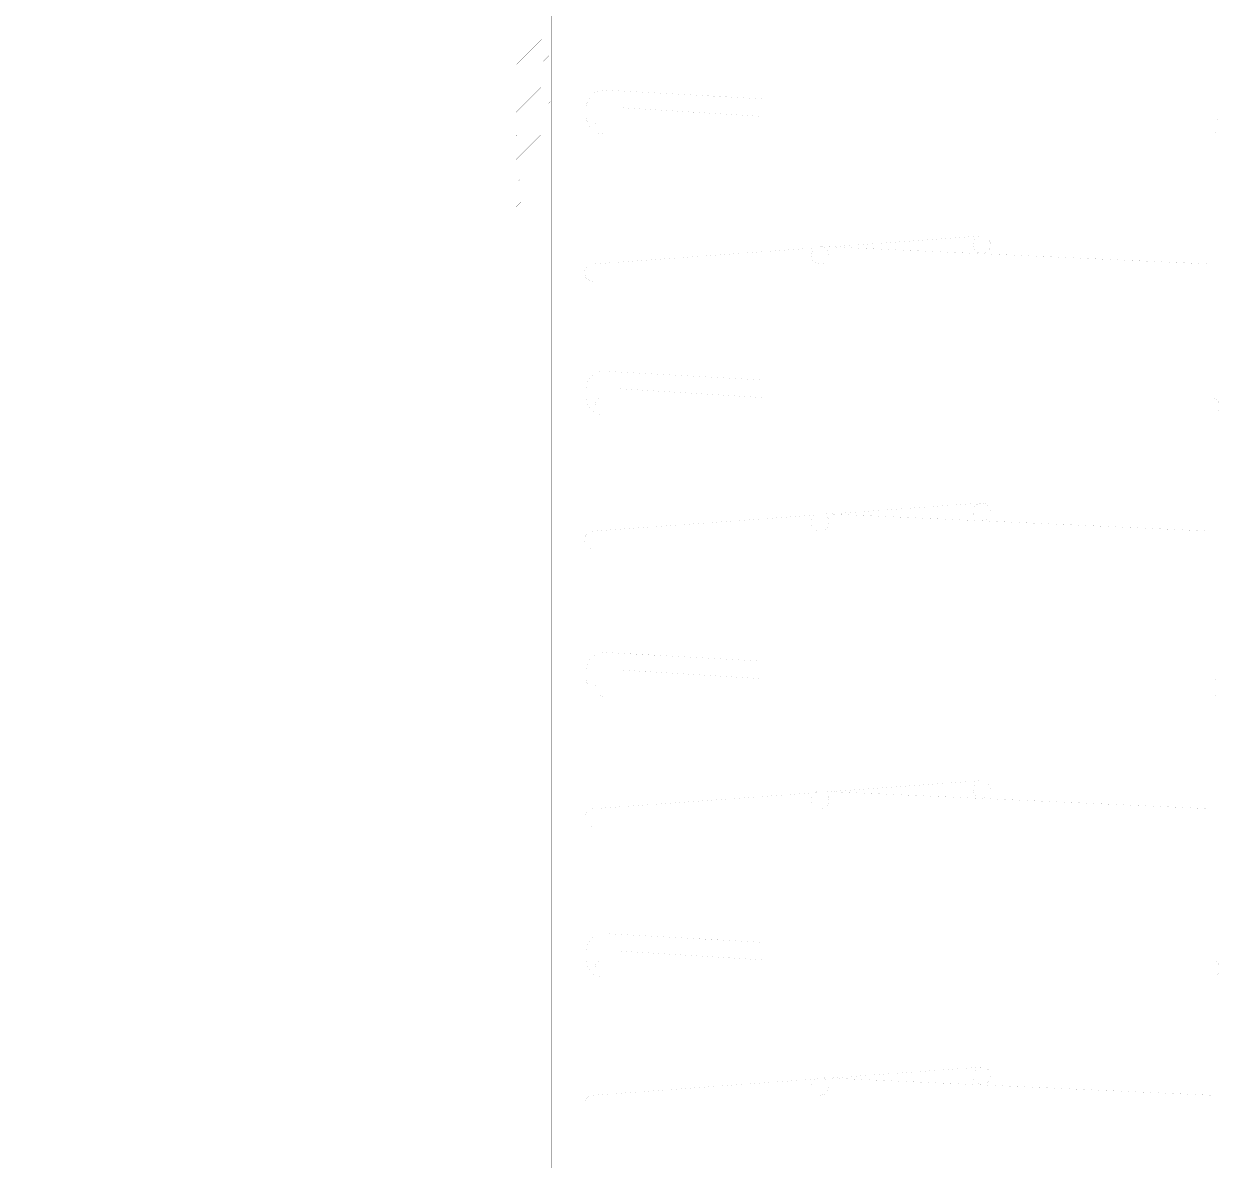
# Model space of a CAD drawing. Header units: millimetres. Extents: x -2171 to 1563, y -1758 to -1505.
# Drawn here: x 1404.681 to 1407.124, y -1611.989 to -1609.665 of the extents above; entities that cross this region are included whole.
import ezdxf

# ---------------------------------------------------------------- set-up
doc = ezdxf.new("R2010")
doc.units = ezdxf.units.MM
doc.layers.add('Tablet', color=150, linetype='Continuous', true_color=0x0180ff)

msp = doc.modelspace()

# ---------------------------------------------------------------- linework, layer by layer
at = {"layer": 'Tablet', "color": 96, "true_color": 0x018001, "const_width": 0.0000431}
for points in [[(1405.9563, -1601.7503), (1405.9563, -1616.4847), (1405.8844, -1616.4847), (1405.8844, -1601.7503)], [(1407.0704, -1601.7503), (1407.0704, -1616.4847), (1406.9985, -1616.4847), (1406.9985, -1601.7503)], [(1406.5043, -1602.8284), (1406.5043, -1616.4847), (1406.4504, -1616.4847), (1406.4504, -1602.8284)], [(1407.1027, -1610.1561), (1405.8449, -1610.1561), (1405.8414, -1610.1564), (1405.838, -1610.1575), (1405.8349, -1610.1591), (1405.8322, -1610.1613), (1405.83, -1610.1641), (1405.8283, -1610.1672), (1405.8273, -1610.1705), (1405.8269, -1610.1741), (1405.8273, -1610.1776), (1405.8283, -1610.1809), (1405.83, -1610.184), (1405.8322, -1610.1868), (1405.8349, -1610.189), (1405.838, -1610.1907), (1405.8414, -1610.1917), (1405.8449, -1610.192), (1407.1027, -1610.192)], [(1407.1027, -1610.7023), (1405.8449, -1610.7023), (1405.8414, -1610.7027), (1405.838, -1610.7037), (1405.8349, -1610.7054), (1405.8322, -1610.7076), (1405.83, -1610.7103), (1405.8283, -1610.7134), (1405.8273, -1610.7168), (1405.8269, -1610.7203), (1405.8273, -1610.7238), (1405.8283, -1610.7272), (1405.83, -1610.7303), (1405.8322, -1610.733), (1405.8349, -1610.7352), (1405.838, -1610.7369), (1405.8414, -1610.7379), (1405.8449, -1610.7383), (1407.1027, -1610.7383)], [(1407.1027, -1611.2701), (1405.8449, -1611.2701), (1405.8414, -1611.2705), (1405.838, -1611.2715), (1405.8349, -1611.2732), (1405.8322, -1611.2754), (1405.83, -1611.2781), (1405.8283, -1611.2812), (1405.8273, -1611.2846), (1405.8269, -1611.2881), (1405.8273, -1611.2916), (1405.8283, -1611.295), (1405.83, -1611.2981), (1405.8322, -1611.3008), (1405.8349, -1611.3031), (1405.838, -1611.3047), (1405.8414, -1611.3057), (1405.8449, -1611.3061), (1407.1027, -1611.3061)], [(1407.1027, -1611.8559), (1405.8449, -1611.8559), (1405.8414, -1611.8563), (1405.838, -1611.8573), (1405.8349, -1611.859), (1405.8322, -1611.8612), (1405.83, -1611.8639), (1405.8283, -1611.867), (1405.8273, -1611.8704), (1405.8269, -1611.8739), (1405.8273, -1611.8774), (1405.8283, -1611.8808), (1405.83, -1611.8839), (1405.8322, -1611.8866), (1405.8349, -1611.8888), (1405.838, -1611.8905), (1405.8414, -1611.8915), (1405.8449, -1611.8919), (1407.1027, -1611.8919)]]:
    msp.add_lwpolyline(points, close=True, dxfattribs=at)
at = {"layer": 'Tablet', "color": 150, "true_color": 0x0180ff, "const_width": 0.0000431}
msp.add_lwpolyline([(1405.7586, -1616.4847), (1405.7586, -1606.3144), (1404.6805, -1606.3144), (1404.6805, -1606.3862), (1405.6868, -1606.3862), (1405.6868, -1616.4847)], close=True, dxfattribs=at)
at = {"layer": 'Tablet', "color": 96, "true_color": 0x018001, "const_width": 0.0000431}
for points in [[(1405.7163, -1609.6711), (1405.6921, -1609.6953)], [(1405.7586, -1609.6771), (1405.6868, -1609.749)], [(1405.7586, -1609.7255), (1405.7405, -1609.7437)], [(1405.7284, -1609.7558), (1405.7042, -1609.78)], [(1405.7586, -1609.7739), (1405.6868, -1609.8458)], [(1405.6921, -1609.7921), (1405.6868, -1609.7974)], [(1405.7586, -1609.8223), (1405.7526, -1609.8284)], [(1405.8485, -1609.8722), (1405.8485, -1609.8686), (1405.8487, -1609.8661), (1405.8494, -1609.8637), (1405.8504, -1609.8614), (1405.8519, -1609.8593), (1405.8536, -1609.8576), (1405.8557, -1609.8561), (1405.8579, -1609.8551), (1405.8604, -1609.8544), (1405.8629, -1609.8542), (1407.1099, -1609.8542), (1407.1124, -1609.8544), (1407.1148, -1609.8551), (1407.1171, -1609.8561), (1407.1191, -1609.8576), (1407.1209, -1609.8593), (1407.1223, -1609.8614), (1407.1234, -1609.8637), (1407.1241, -1609.8661), (1407.1243, -1609.8686), (1407.1243, -1609.8758), (1407.1241, -1609.8783), (1407.1234, -1609.8807), (1407.1223, -1609.883), (1407.1209, -1609.885), (1407.1191, -1609.8868), (1407.1171, -1609.8882), (1407.1148, -1609.8893), (1407.1124, -1609.8899), (1407.1099, -1609.8901), (1405.8665, -1609.8901), (1405.8602, -1609.8896), (1405.8542, -1609.888), (1405.8485, -1609.8853), (1405.8434, -1609.8817), (1405.8389, -1609.8773), (1405.8353, -1609.8722), (1405.8327, -1609.8665), (1405.8311, -1609.8604), (1405.8305, -1609.8542), (1405.8305, -1609.8362), (1405.8311, -1609.83), (1405.8327, -1609.8239), (1405.8353, -1609.8183), (1405.8389, -1609.8131), (1405.8434, -1609.8087), (1405.8485, -1609.8051), (1405.8542, -1609.8025), (1405.8602, -1609.8008), (1405.8665, -1609.8003), (1406.1899, -1609.8183), (1406.1899, -1609.8542), (1405.8988, -1609.8362)], [(1405.7405, -1609.8405), (1405.7163, -1609.8647)], [(1405.7586, -1609.8707), (1405.6868, -1609.9426)], [(1405.7042, -1609.8768), (1405.6868, -1609.8942)], [(1405.7526, -1609.9252), (1405.7284, -1609.9494)], [(1405.7586, -1609.9676), (1405.6868, -1610.0394)], [(1405.7163, -1609.9615), (1405.6921, -1609.9857)], [(1405.7586, -1610.016), (1405.7405, -1610.0342)], [(1405.7586, -1610.0644), (1405.6868, -1610.1363)], [(1405.7284, -1610.0463), (1405.7042, -1610.0705)], [(1405.6921, -1610.0826), (1405.6868, -1610.0879)], [(1405.7586, -1610.1128), (1405.7526, -1610.1189)], [(1406.6391, -1610.0986), (1406.3287, -1610.1211)], [(1406.6571, -1610.1166), (1406.6567, -1610.1201), (1406.6557, -1610.1234), (1406.6541, -1610.1265), (1406.6518, -1610.1293), (1406.6491, -1610.1315), (1406.646, -1610.1332), (1406.6426, -1610.1342), (1406.6391, -1610.1345), (1406.6356, -1610.1342), (1406.6322, -1610.1332), (1406.6291, -1610.1315), (1406.6264, -1610.1293), (1406.6242, -1610.1265), (1406.6225, -1610.1234), (1406.6215, -1610.1201), (1406.6211, -1610.1166), (1406.6215, -1610.113), (1406.6225, -1610.1097), (1406.6242, -1610.1066), (1406.6264, -1610.1038), (1406.6291, -1610.1016), (1406.6322, -1610.1), (1406.6356, -1610.0989), (1406.6391, -1610.0986), (1406.6426, -1610.0989), (1406.646, -1610.1), (1406.6491, -1610.1016), (1406.6518, -1610.1038), (1406.6541, -1610.1066), (1406.6557, -1610.1097), (1406.6567, -1610.113), (1406.6571, -1610.1166)], [(1405.7405, -1610.131), (1405.7163, -1610.1552)], [(1406.2984, -1610.1232), (1405.8449, -1610.1561)], [(1406.3265, -1610.1381), (1406.3261, -1610.1416), (1406.3251, -1610.145), (1406.3234, -1610.1481), (1406.3212, -1610.1508), (1406.3185, -1610.1531), (1406.3154, -1610.1547), (1406.312, -1610.1557), (1406.3085, -1610.1561), (1406.305, -1610.1557), (1406.3016, -1610.1547), (1406.2985, -1610.1531), (1406.2958, -1610.1508), (1406.2935, -1610.1481), (1406.2919, -1610.145), (1406.2909, -1610.1416), (1406.2905, -1610.1381), (1406.2909, -1610.1346), (1406.2919, -1610.1312), (1406.2935, -1610.1281), (1406.2958, -1610.1254), (1406.2985, -1610.1232), (1406.3016, -1610.1215), (1406.305, -1610.1205), (1406.3085, -1610.1201), (1406.312, -1610.1205), (1406.3154, -1610.1215), (1406.3185, -1610.1232), (1406.3212, -1610.1254), (1406.3234, -1610.1281), (1406.3251, -1610.1312), (1406.3261, -1610.1346), (1406.3265, -1610.1381)], [(1406.3085, -1610.1201), (1407.1063, -1610.1561)], [(1405.7586, -1610.1612), (1405.6868, -1610.2331)], [(1405.7042, -1610.1673), (1405.6868, -1610.1847)], [(1405.7526, -1610.2157), (1405.7284, -1610.2399)], [(1405.7586, -1610.258), (1405.6868, -1610.3299)], [(1405.7163, -1610.252), (1405.6921, -1610.2762)], [(1405.7586, -1610.3064), (1405.7405, -1610.3246)], [(1405.7586, -1610.3548), (1405.6868, -1610.4267)], [(1405.7284, -1610.3367), (1405.7042, -1610.3609)], [(1405.6921, -1610.373), (1405.6868, -1610.3783)], [(1405.8485, -1610.4472), (1405.8485, -1610.4436), (1405.8487, -1610.4411), (1405.8494, -1610.4387), (1405.8504, -1610.4364), (1405.8519, -1610.4343), (1405.8536, -1610.4326), (1405.8557, -1610.4311), (1405.8579, -1610.4301), (1405.8604, -1610.4294), (1405.8629, -1610.4292), (1407.1099, -1610.4292), (1407.1124, -1610.4294), (1407.1148, -1610.4301), (1407.1171, -1610.4311), (1407.1191, -1610.4326), (1407.1209, -1610.4343), (1407.1223, -1610.4364), (1407.1234, -1610.4387), (1407.1241, -1610.4411), (1407.1243, -1610.4436), (1407.1243, -1610.4508), (1407.1241, -1610.4533), (1407.1234, -1610.4557), (1407.1223, -1610.458), (1407.1209, -1610.46), (1407.1191, -1610.4618), (1407.1171, -1610.4632), (1407.1148, -1610.4643), (1407.1124, -1610.4649), (1407.1099, -1610.4651), (1405.8665, -1610.4651), (1405.8602, -1610.4646), (1405.8542, -1610.463), (1405.8485, -1610.4603), (1405.8434, -1610.4567), (1405.8389, -1610.4523), (1405.8353, -1610.4472), (1405.8327, -1610.4415), (1405.8311, -1610.4354), (1405.8305, -1610.4292), (1405.8305, -1610.4112), (1405.8311, -1610.405), (1405.8327, -1610.3989), (1405.8353, -1610.3933), (1405.8389, -1610.3881), (1405.8434, -1610.3837), (1405.8485, -1610.3801), (1405.8542, -1610.3775), (1405.8602, -1610.3758), (1405.8665, -1610.3753), (1406.1899, -1610.3933), (1406.1899, -1610.4292), (1405.8988, -1610.4112)], [(1405.7586, -1610.4033), (1405.7526, -1610.4093)], [(1405.7405, -1610.4214), (1405.7163, -1610.4456)], [(1405.7586, -1610.4517), (1405.6868, -1610.5235)], [(1405.7042, -1610.4577), (1405.6868, -1610.4751)], [(1405.7526, -1610.5061), (1405.7284, -1610.5303)], [(1405.7586, -1610.5485), (1405.6868, -1610.6204)], [(1405.7163, -1610.5424), (1405.6921, -1610.5667)], [(1405.7586, -1610.5969), (1405.7405, -1610.6151)], [(1405.7284, -1610.6272), (1405.7042, -1610.6514)], [(1405.7586, -1610.6453), (1405.6868, -1610.7172)], [(1406.6391, -1610.6448), (1406.3287, -1610.6673)], [(1406.6571, -1610.6628), (1406.6567, -1610.6663), (1406.6557, -1610.6697), (1406.6541, -1610.6728), (1406.6518, -1610.6755), (1406.6491, -1610.6777), (1406.646, -1610.6794), (1406.6426, -1610.6804), (1406.6391, -1610.6808), (1406.6356, -1610.6804), (1406.6322, -1610.6794), (1406.6291, -1610.6777), (1406.6264, -1610.6755), (1406.6242, -1610.6728), (1406.6225, -1610.6697), (1406.6215, -1610.6663), (1406.6211, -1610.6628), (1406.6215, -1610.6593), (1406.6225, -1610.6559), (1406.6242, -1610.6528), (1406.6264, -1610.6501), (1406.6291, -1610.6479), (1406.6322, -1610.6462), (1406.6356, -1610.6452), (1406.6391, -1610.6448), (1406.6426, -1610.6452), (1406.646, -1610.6462), (1406.6491, -1610.6479), (1406.6518, -1610.6501), (1406.6541, -1610.6528), (1406.6557, -1610.6559), (1406.6567, -1610.6593), (1406.6571, -1610.6628)], [(1405.6921, -1610.6635), (1405.6868, -1610.6688)], [(1406.2984, -1610.6695), (1405.8449, -1610.7023)], [(1406.3265, -1610.6844), (1406.3261, -1610.6879), (1406.3251, -1610.6912), (1406.3234, -1610.6943), (1406.3212, -1610.6971), (1406.3185, -1610.6993), (1406.3154, -1610.701), (1406.312, -1610.702), (1406.3085, -1610.7023), (1406.305, -1610.702), (1406.3016, -1610.701), (1406.2985, -1610.6993), (1406.2958, -1610.6971), (1406.2935, -1610.6943), (1406.2919, -1610.6912), (1406.2909, -1610.6879), (1406.2905, -1610.6844), (1406.2909, -1610.6809), (1406.2919, -1610.6775), (1406.2935, -1610.6744), (1406.2958, -1610.6717), (1406.2985, -1610.6694), (1406.3016, -1610.6678), (1406.305, -1610.6667), (1406.3085, -1610.6664), (1406.312, -1610.6667), (1406.3154, -1610.6678), (1406.3185, -1610.6694), (1406.3212, -1610.6717), (1406.3234, -1610.6744), (1406.3251, -1610.6775), (1406.3261, -1610.6809), (1406.3265, -1610.6844)], [(1406.3085, -1610.6664), (1407.1063, -1610.7023)], [(1405.7586, -1610.6937), (1405.7526, -1610.6998)], [(1405.7405, -1610.7119), (1405.7163, -1610.7361)], [(1405.7586, -1610.7421), (1405.6868, -1610.814)], [(1405.7042, -1610.7482), (1405.6868, -1610.7656)], [(1405.7526, -1610.7966), (1405.7284, -1610.8208)], [(1405.7586, -1610.8389), (1405.6868, -1610.9108)], [(1405.7163, -1610.8329), (1405.6921, -1610.8571)], [(1405.7586, -1610.8873), (1405.7405, -1610.9055)], [(1405.7284, -1610.9176), (1405.7042, -1610.9418)], [(1405.7586, -1610.9358), (1405.6868, -1611.0076)], [(1405.6921, -1610.9539), (1405.6868, -1610.9592)], [(1405.8485, -1611.0222), (1405.8485, -1611.0186), (1405.8487, -1611.0161), (1405.8494, -1611.0137), (1405.8504, -1611.0114), (1405.8519, -1611.0093), (1405.8536, -1611.0076), (1405.8557, -1611.0061), (1405.8579, -1611.0051), (1405.8604, -1611.0044), (1405.8629, -1611.0042), (1407.1099, -1611.0042), (1407.1124, -1611.0044), (1407.1148, -1611.0051), (1407.1171, -1611.0061), (1407.1191, -1611.0076), (1407.1209, -1611.0093), (1407.1223, -1611.0114), (1407.1234, -1611.0137), (1407.1241, -1611.0161), (1407.1243, -1611.0186), (1407.1243, -1611.0258), (1407.1241, -1611.0283), (1407.1234, -1611.0307), (1407.1223, -1611.033), (1407.1209, -1611.035), (1407.1191, -1611.0368), (1407.1171, -1611.0382), (1407.1148, -1611.0393), (1407.1124, -1611.0399), (1407.1099, -1611.0401), (1405.8665, -1611.0401), (1405.8602, -1611.0396), (1405.8542, -1611.038), (1405.8485, -1611.0353), (1405.8434, -1611.0317), (1405.8389, -1611.0273), (1405.8353, -1611.0222), (1405.8327, -1611.0165), (1405.8311, -1611.0104), (1405.8305, -1611.0042), (1405.8305, -1610.9862), (1405.8311, -1610.98), (1405.8327, -1610.9739), (1405.8353, -1610.9683), (1405.8389, -1610.9631), (1405.8434, -1610.9587), (1405.8485, -1610.9551), (1405.8542, -1610.9525), (1405.8602, -1610.9508), (1405.8665, -1610.9503), (1406.1899, -1610.9683), (1406.1899, -1611.0042), (1405.8988, -1610.9862)], [(1405.7586, -1610.9842), (1405.7526, -1610.9902)], [(1405.7405, -1611.0023), (1405.7163, -1611.0265)], [(1405.7586, -1611.0326), (1405.6868, -1611.1044)], [(1405.7042, -1611.0386), (1405.6868, -1611.056)], [(1405.7526, -1611.0871), (1405.7284, -1611.1113)], [(1405.7586, -1611.1294), (1405.6868, -1611.2013)], [(1405.7163, -1611.1234), (1405.6921, -1611.1476)], [(1405.7586, -1611.1778), (1405.7405, -1611.196)], [(1405.7284, -1611.2081), (1405.7042, -1611.2323)], [(1406.6391, -1611.2126), (1406.3287, -1611.2351)], [(1406.6571, -1611.2306), (1406.6567, -1611.2341), (1406.6557, -1611.2375), (1406.6541, -1611.2406), (1406.6518, -1611.2433), (1406.6491, -1611.2456), (1406.646, -1611.2472), (1406.6426, -1611.2482), (1406.6391, -1611.2486), (1406.6356, -1611.2482), (1406.6322, -1611.2472), (1406.6291, -1611.2456), (1406.6264, -1611.2433), (1406.6242, -1611.2406), (1406.6225, -1611.2375), (1406.6215, -1611.2341), (1406.6211, -1611.2306), (1406.6215, -1611.2271), (1406.6225, -1611.2237), (1406.6242, -1611.2206), (1406.6264, -1611.2179), (1406.6291, -1611.2157), (1406.6322, -1611.214), (1406.6356, -1611.213), (1406.6391, -1611.2126), (1406.6426, -1611.213), (1406.646, -1611.214), (1406.6491, -1611.2157), (1406.6518, -1611.2179), (1406.6541, -1611.2206), (1406.6557, -1611.2237), (1406.6567, -1611.2271), (1406.6571, -1611.2306)], [(1405.7586, -1611.2262), (1405.6868, -1611.2981)], [(1406.2984, -1611.2373), (1405.8449, -1611.2701)], [(1406.3265, -1611.2522), (1406.3261, -1611.2557), (1406.3251, -1611.2591), (1406.3234, -1611.2622), (1406.3212, -1611.2649), (1406.3185, -1611.2671), (1406.3154, -1611.2688), (1406.312, -1611.2698), (1406.3085, -1611.2701), (1406.305, -1611.2698), (1406.3016, -1611.2688), (1406.2985, -1611.2671), (1406.2958, -1611.2649), (1406.2935, -1611.2622), (1406.2919, -1611.2591), (1406.2909, -1611.2557), (1406.2905, -1611.2522), (1406.2909, -1611.2487), (1406.2919, -1611.2453), (1406.2935, -1611.2422), (1406.2958, -1611.2395), (1406.2985, -1611.2372), (1406.3016, -1611.2356), (1406.305, -1611.2346), (1406.3085, -1611.2342), (1406.312, -1611.2346), (1406.3154, -1611.2356), (1406.3185, -1611.2372), (1406.3212, -1611.2395), (1406.3234, -1611.2422), (1406.3251, -1611.2453), (1406.3261, -1611.2487), (1406.3265, -1611.2522)], [(1406.3085, -1611.2342), (1407.1063, -1611.2701)], [(1405.6921, -1611.2444), (1405.6868, -1611.2497)], [(1405.7586, -1611.2746), (1405.7526, -1611.2807)], [(1405.7405, -1611.2928), (1405.7163, -1611.317)], [(1405.7586, -1611.323), (1405.6868, -1611.3949)], [(1405.7042, -1611.3291), (1405.6868, -1611.3465)], [(1405.7526, -1611.3775), (1405.7284, -1611.4017)], [(1405.7586, -1611.4198), (1405.6868, -1611.4917)], [(1405.7163, -1611.4138), (1405.6921, -1611.438)], [(1405.7586, -1611.4683), (1405.7405, -1611.4864)], [(1405.7284, -1611.4985), (1405.7042, -1611.5227)], [(1405.7586, -1611.5167), (1405.6868, -1611.5885)], [(1405.8485, -1611.5972), (1405.8485, -1611.5936), (1405.8487, -1611.5911), (1405.8494, -1611.5887), (1405.8504, -1611.5864), (1405.8519, -1611.5843), (1405.8536, -1611.5826), (1405.8557, -1611.5811), (1405.8579, -1611.5801), (1405.8604, -1611.5794), (1405.8629, -1611.5792), (1407.1099, -1611.5792), (1407.1124, -1611.5794), (1407.1148, -1611.5801), (1407.1171, -1611.5811), (1407.1191, -1611.5826), (1407.1209, -1611.5843), (1407.1223, -1611.5864), (1407.1234, -1611.5887), (1407.1241, -1611.5911), (1407.1243, -1611.5936), (1407.1243, -1611.6008), (1407.1241, -1611.6033), (1407.1234, -1611.6057), (1407.1223, -1611.608), (1407.1209, -1611.61), (1407.1191, -1611.6118), (1407.1171, -1611.6132), (1407.1148, -1611.6143), (1407.1124, -1611.6149), (1407.1099, -1611.6151), (1405.8665, -1611.6151), (1405.8602, -1611.6146), (1405.8542, -1611.613), (1405.8485, -1611.6103), (1405.8434, -1611.6067), (1405.8389, -1611.6023), (1405.8353, -1611.5972), (1405.8327, -1611.5915), (1405.8311, -1611.5854), (1405.8305, -1611.5792), (1405.8305, -1611.5612), (1405.8311, -1611.555), (1405.8327, -1611.5489), (1405.8353, -1611.5433), (1405.8389, -1611.5381), (1405.8434, -1611.5337), (1405.8485, -1611.5301), (1405.8542, -1611.5275), (1405.8602, -1611.5258), (1405.8665, -1611.5253), (1406.1899, -1611.5433), (1406.1899, -1611.5792), (1405.8988, -1611.5612)], [(1405.6921, -1611.5348), (1405.6868, -1611.5401)], [(1405.7586, -1611.5651), (1405.7526, -1611.5711)], [(1405.7405, -1611.5832), (1405.7163, -1611.6074)], [(1405.7586, -1611.6135), (1405.6868, -1611.6854)], [(1405.7042, -1611.6196), (1405.6868, -1611.6369)], [(1405.7526, -1611.668), (1405.7284, -1611.6922)], [(1405.7163, -1611.7043), (1405.6921, -1611.7285)], [(1405.7586, -1611.7103), (1405.6868, -1611.7822)], [(1405.7586, -1611.7587), (1405.7405, -1611.7769)], [(1405.7284, -1611.789), (1405.7042, -1611.8132)], [(1406.6391, -1611.7984), (1406.3287, -1611.8209)], [(1406.6571, -1611.8164), (1406.6567, -1611.8199), (1406.6557, -1611.8233), (1406.6541, -1611.8264), (1406.6518, -1611.8291), (1406.6491, -1611.8313), (1406.646, -1611.833), (1406.6426, -1611.834), (1406.6391, -1611.8344), (1406.6356, -1611.834), (1406.6322, -1611.833), (1406.6291, -1611.8313), (1406.6264, -1611.8291), (1406.6242, -1611.8264), (1406.6225, -1611.8233), (1406.6215, -1611.8199), (1406.6211, -1611.8164), (1406.6215, -1611.8129), (1406.6225, -1611.8095), (1406.6242, -1611.8064), (1406.6264, -1611.8037), (1406.6291, -1611.8015), (1406.6322, -1611.7998), (1406.6356, -1611.7988), (1406.6391, -1611.7984), (1406.6426, -1611.7988), (1406.646, -1611.7998), (1406.6491, -1611.8015), (1406.6518, -1611.8037), (1406.6541, -1611.8064), (1406.6557, -1611.8095), (1406.6567, -1611.8129), (1406.6571, -1611.8164)], [(1405.7586, -1611.8071), (1405.6868, -1611.879)], [(1405.6921, -1611.8253), (1405.6868, -1611.8306)], [(1406.2984, -1611.8231), (1405.8449, -1611.8559)], [(1406.3265, -1611.838), (1406.3261, -1611.8415), (1406.3251, -1611.8448), (1406.3234, -1611.8479), (1406.3212, -1611.8507), (1406.3185, -1611.8529), (1406.3154, -1611.8546), (1406.312, -1611.8556), (1406.3085, -1611.8559), (1406.305, -1611.8556), (1406.3016, -1611.8546), (1406.2985, -1611.8529), (1406.2958, -1611.8507), (1406.2935, -1611.8479), (1406.2919, -1611.8448), (1406.2909, -1611.8415), (1406.2905, -1611.838), (1406.2909, -1611.8345), (1406.2919, -1611.8311), (1406.2935, -1611.828), (1406.2958, -1611.8252), (1406.2985, -1611.823), (1406.3016, -1611.8214), (1406.305, -1611.8203), (1406.3085, -1611.82), (1406.312, -1611.8203), (1406.3154, -1611.8214), (1406.3185, -1611.823), (1406.3212, -1611.8252), (1406.3234, -1611.828), (1406.3251, -1611.8311), (1406.3261, -1611.8345), (1406.3265, -1611.838)], [(1406.3085, -1611.82), (1407.1063, -1611.8559)], [(1405.7405, -1611.8737), (1405.7163, -1611.8979)], [(1405.7586, -1611.8555), (1405.7526, -1611.8616)], [(1405.7586, -1611.9039), (1405.6868, -1611.9758)], [(1405.7042, -1611.91), (1405.6868, -1611.9274)], [(1405.7526, -1611.9584), (1405.7284, -1611.9826)]]:
    msp.add_lwpolyline(points, dxfattribs=at)

doc.saveas('drawing.dxf')
